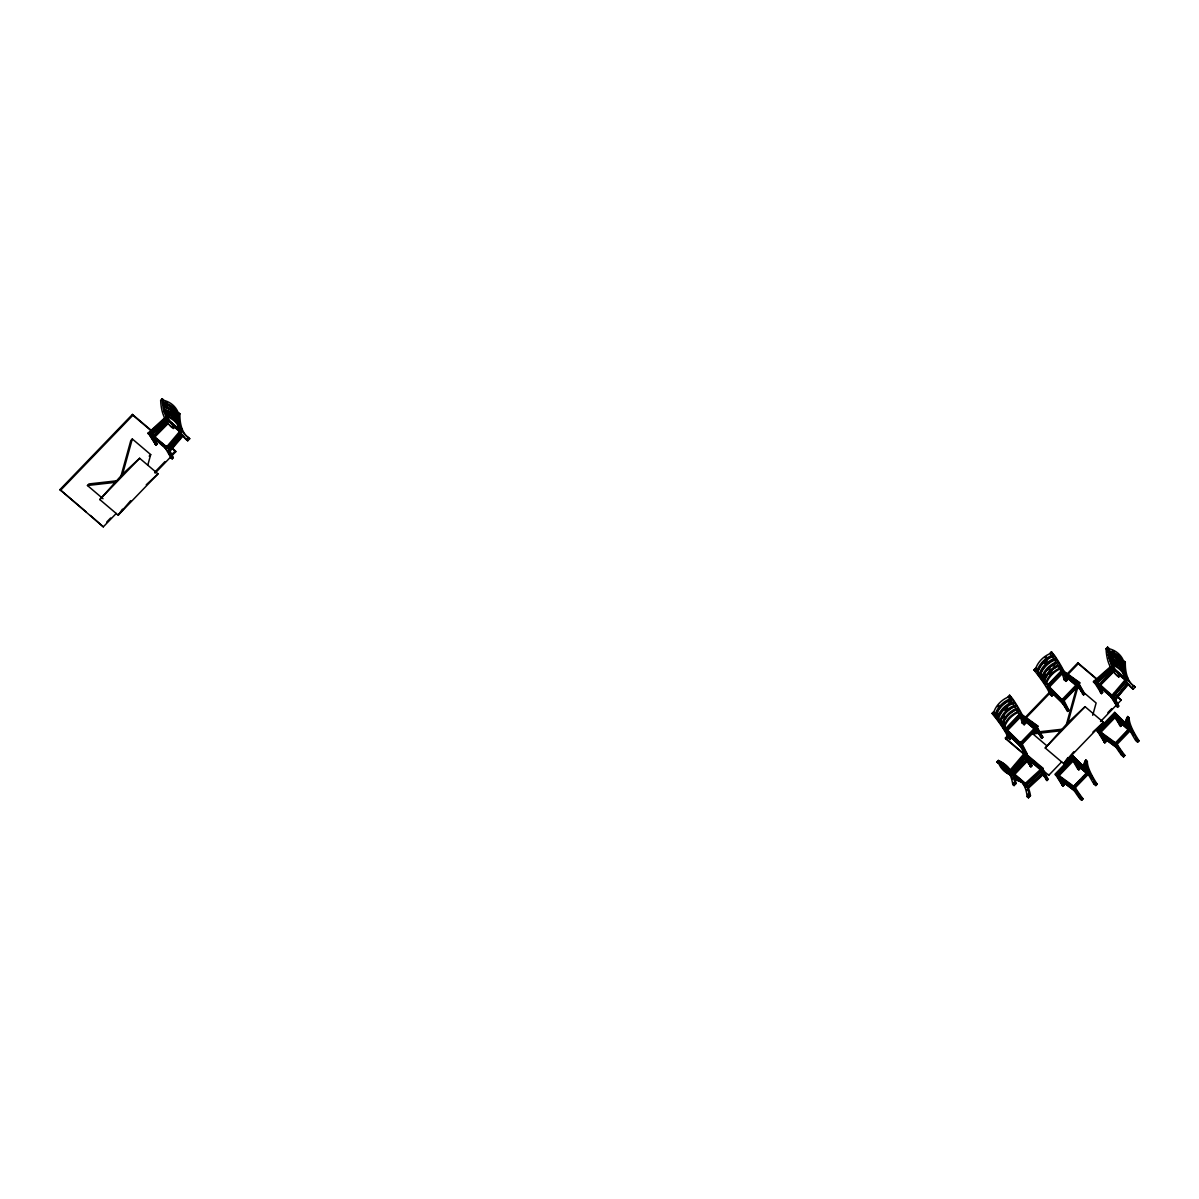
<?xml version="1.0" encoding="UTF-8"?>
<svg xmlns="http://www.w3.org/2000/svg" width="1199" height="1199" viewBox="0 0 1199 1199"><rect width="100%" height="100%" fill="white"/><g stroke="black" fill="none" stroke-linecap="round" stroke-linejoin="round"><path stroke-width="1.5" d="M1097.205 784.251A123.887 20.143 44.5 0 1 1089.576 770.432A138.754 22.571 44.5 0 1 1087.358 761.215L1085.844 759.926L1085.844 761.11A141.272 22.976 44.5 0 0 1087.988 769.024L1088.842 770.987A142.681 23.201 44.5 0 0 1095.167 782.512L1097.205 784.251L1095.841 785.585L1093.803 783.846A142.681 23.201 44.5 0 1 1087.493 772.321M1129.218 717.811L1127.674 716.507L1127.674 717.691A141.272 22.976 44.5 0 0 1129.833 725.62L1130.687 727.583A142.681 23.201 44.5 0 0 1137.012 739.109L1139.05 740.847L1137.686 742.166L1135.648 740.442A142.681 23.201 44.5 0 1 1129.323 728.902M178.276 414.944L178.411 413.43A23.321 20.713 -18.6 0 0 162.704 400.091L163.409 402.324L164.608 402.609A23.291 20.683 -18.6 0 1 177.887 413.865L177.527 415.693L177.122 414.614M163.978 406.671A23.351 20.743 -18.6 0 1 177.257 417.926L177.662 419.021L178.546 416.742M1121.919 664.771A23.351 20.743 -18.6 0 1 1122.684 666.344L1123.088 667.438L1123.973 665.16M1124.077 672.579L1123.943 674.093L1123.538 673.014A23.351 20.743 -18.6 0 0 1122.774 671.44M1111.908 661.953A23.321 20.713 -18.6 0 1 1125.786 674.842L1124.887 677.105L1125.022 675.592A23.381 20.773 -18.6 0 0 1122.744 670.885M1083.836 765.517A23.351 21.807 -24.1 0 0 1084.57 763.763L1085.08 761.17L1085.844 761.845M1083.941 766.805A23.351 21.807 -24.1 0 0 1084.69 765.052L1085.2 762.459L1085.964 763.134M1084.151 768.274A23.351 21.807 -24.1 0 0 1084.885 766.521L1085.41 763.913A23.381 21.837 -24.1 0 1 1084.091 767.465M1085.515 768.364L1086.039 765.771M1126.79 719.16L1126.925 717.751L1127.689 718.441M1125.786 723.402A23.351 21.807 -24.1 0 0 1126.52 721.648L1127.045 719.04L1127.809 719.73M1125.996 724.855A23.351 21.807 -24.1 0 0 1126.73 723.102L1127.24 720.509L1128.019 721.198M1127.869 722.353L1127.36 724.96M1128.679 725.95L1128.814 724.541M121.099 475.658L130.796 440.543L132.31 438.969L150.699 454.586L147.792 465.107M122.598 474.085L139.624 458.258L158.013 473.86L118.191 515.165L99.802 499.563L122.598 474.085L132.31 438.969M1066.525 724.076L1076.222 688.96L1077.736 687.402L1080.569 689.8M1068.024 722.502L1085.05 706.676L1103.44 722.278L1063.633 763.583L1045.228 747.981L1068.024 722.502L1077.736 687.402M1092.724 715.293L1096.126 703.004L1083.386 692.198M1085.335 764.452L1084.96 762.579M1085.455 765.741L1085.065 763.868M1086.279 769.054L1085.904 767.18M1127.285 722.323L1126.91 720.449M995.215 714.124L995.62 712.97A23.291 20.173 -31.7 0 1 1008.689 699.422L1010.622 699.512L1009.438 700.021A23.351 20.233 -31.7 0 0 996.339 713.6L995.934 714.754L993.581 712.761A23.321 20.203 -31.7 0 1 1009.063 696.694L1009.858 698.927M1018.386 711.337L1017.217 711.831A23.291 20.173 -31.7 0 0 1004.148 725.395L1004.477 727.164L1004.882 726.009A23.351 20.233 -31.7 0 1 1017.966 712.431M1037.06 670.721L1037.465 669.567A23.291 20.173 -31.7 0 1 1050.519 656.003L1052.467 656.108L1051.268 656.617A23.351 20.233 -31.7 0 0 1038.184 670.181L1037.779 671.335L1035.411 669.357A23.321 20.203 -31.7 0 1 1050.894 653.29M1041.721 677.15L1042.126 675.996A23.291 20.173 -31.7 0 1 1055.195 662.447L1057.128 662.537L1055.944 663.047A23.351 20.233 -31.7 0 0 1042.845 676.626L1042.441 677.765L1040.088 675.786A23.321 20.203 -31.7 0 1 1055.57 659.72L1056.319 660.334M1044.479 680.822L1044.884 679.668A23.351 20.233 -31.7 0 1 1057.968 666.089L1059.167 665.58L1057.218 665.49A23.291 20.173 -31.7 0 0 1044.149 679.054L1043.744 680.193L1042.111 678.844A23.321 20.203 -31.7 0 1 1055.794 663.542M1046.322 683.76L1046.727 682.606A23.351 20.233 -31.7 0 1 1059.796 669.027L1060.995 668.517M1009.888 770.372L1024.68 752.882M122.508 509.17L118.191 515.165L130.676 500.672M1067.934 757.588L1063.633 763.583L1073.839 751.728M1004.612 729.591L1004.552 729.696A2.458 0.914 3.4 0 0 1004.957 730.446L1005.317 730.611M166.796 446.672L180.03 431.026L181.454 432.734L168.205 448.366L166.796 446.672L167.605 447.272M167.395 447.782L180.629 432.135M1020.379 716.882L1021.068 716.058M1062.914 672.639L1062.209 673.463L1077.601 684.644L1078.291 683.82L1063.708 672.549M1023.167 718.905L1035.756 728.063L1036.461 727.223L1021.878 715.968M1077.002 683.535L1077.691 682.711M1024.83 752.792L1025.28 753.976L1010.292 771.122A2.473 0.989 -4.9 0 1 1009.948 770.867M1013.11 770.762L1023.886 758.023M1011.701 772.681L1024.86 757.124L1024.261 756.014L1011.102 771.586L1011.701 772.681L1012.511 773.28L1025.685 757.723L1024.86 757.124M1115.445 692.842L1113.032 695.69L1113.631 696.784L1126.88 681.152M1119.057 688.571L1121.455 685.738M1112.822 696.199L1126.056 680.552L1125.456 679.443L1112.222 695.09L1113.631 696.784M1058.627 777.162L1055.315 774.809A2.308 0.884 0 0 1 1055 774.239L1072.835 755.73L1088.197 771.616L1083.012 776.982M1100.472 733.743L1097.16 731.39A2.308 0.884 0 0 1 1096.845 730.82L1114.725 712.356L1130.028 728.198L1115.789 742.99M1073.839 786.349L1073.734 788.268L1073.839 786.349L1059.781 776.128M1114.98 743.755L1115.669 742.93L1100.217 731.705M1115.535 746.407A142.681 17.236 43.4 0 0 1121.53 755.16L1123.583 756.884L1124.887 755.46L1122.834 753.721A142.681 17.236 43.4 0 1 1115.684 743.065L1115.58 744.864L1101.521 734.657M168.085 450.809L181.948 434.533L182.758 435.132L168.894 451.409M168.46 451.498L181.948 434.533M169.269 452.098L183.132 435.822L182.323 435.222M1127.749 683.64L1113.886 699.916L1127.375 682.95L1128.559 684.239L1114.695 700.516L1127.03 684.899M1058.867 778.885L1075.323 791.355L1076.028 790.531L1059.571 778.061L1076.028 790.531M1117.873 747.127L1101.416 734.657L1117.498 746.437L1117.168 747.951A123.887 14.973 43.4 0 0 1117.888 748.895M1010.262 774.764A23.291 21.237 -39.6 0 1 1000.446 764.737L1000.745 762.804L1001.165 763.928A23.351 21.297 -39.6 0 0 1002.874 767.075M1010.352 774.659A23.321 21.267 -39.6 0 1 1003.008 764.737L1003.743 763.928L1005.376 765.172L1005.077 767.105A23.291 21.237 -39.6 0 0 1010.352 774.239M1007.4 766.91L1006.68 767.75L1005.047 766.476L1005.766 765.651L1007.819 768.034A23.351 21.297 -39.6 0 0 1008.614 769.653M169.943 445.159L173.39 441.217M175.683 438.594L180.27 433.349M1113.077 696.199L1122.249 685.708M1010.532 774.779A23.321 21.267 -39.6 0 1 998.377 762.369L999.112 761.545M1009.513 774.359A23.321 21.267 -39.6 0 1 1000.655 763.463L1001.375 762.654A23.381 21.327 -39.6 0 0 1002.004 764.348M1111.893 697.563L1100.427 687.147M992.098 713.345L993.401 711.906A138.754 16.771 43.4 0 1 1004.073 726.414A123.887 14.973 43.4 0 1 1009.333 736.321L1011.371 738.059L1010.068 739.498L1008.014 737.76A123.887 14.973 43.4 0 0 1002.769 727.853A138.754 16.771 43.4 0 0 992.098 713.345L995.71 717.287A141.272 17.071 43.4 0 1 1004.237 729.052M1048.705 686.248A142.681 17.236 43.4 0 1 1053.217 694.656L1051.913 696.079L1049.859 694.356A123.887 14.973 43.4 0 0 1044.614 684.449A138.754 16.771 43.4 0 0 1033.943 669.941L1035.247 668.502L1036.775 669.791M1002.784 727.853L1004.088 726.429M1044.629 684.449L1045.918 683.01A138.754 16.771 43.4 0 0 1035.247 668.502M1008.014 737.76L1009.318 736.321M1049.859 694.356L1051.163 692.917A123.887 14.973 43.4 0 0 1045.918 683.01M1074.918 786.979A123.887 14.973 43.4 0 0 1083.042 798.864L1081.738 800.303L1079.699 798.564L1081.003 797.125A142.681 17.236 43.4 0 1 1073.839 786.469M1121.53 755.16L1122.834 753.721M1038.259 730.341L1021.698 716.612L1021.323 718.096L1037.884 731.825L1025.085 720.839M1021.323 718.096L1021.698 716.612M1012.241 774.509L1026.988 758.907M1012.615 775.198L1027.363 759.596M1013.02 775.154L1026.539 760.855M1013.395 775.843L1028.142 760.241M116.258 513.427L103.309 526.856L59.95 489.627L132.43 414.419L151.808 430.861M60.4 490.451L132.879 415.259L132.43 414.419M162.165 398.697L160.651 400.271L160.831 403.224A141.272 60.13 -49.9 0 0 163.858 416.263L164.877 418.496A142.681 60.729 -49.9 0 0 172.027 427.458L173.36 428.553L175.369 426.469A123.887 52.726 -49.9 0 1 166.751 415.903L165.417 414.824A138.754 59.051 -49.9 0 1 162.15 398.712L163.484 399.792A138.754 59.051 -49.9 0 0 166.751 415.903M103.009 498.709L87.452 485.505L88.966 483.946L116.063 480.874M148.991 434.068L150.504 432.509L152.258 434.623L152.048 433.798L157.204 444.05L156.08 445.234L148.991 434.068L156.08 445.234M152.048 433.798L152.213 435.327M151.449 436.106L151.629 434.233L166.181 446.583L166.061 448.606M178.381 415.304L179.895 413.745L178.516 412.546A138.754 53.251 -49.5 0 0 180.764 427.788A123.887 47.555 -49.5 0 0 188.363 437.5L189.742 438.699L187.733 440.782L186.355 439.583A142.681 54.764 -49.5 0 1 180.06 431.34L171.937 424.431M99.802 499.563L139.624 458.258M154.926 444.259L156.065 443.075L150.504 432.509M172.027 427.458L174.05 425.375A123.887 52.726 -49.9 0 1 165.432 414.809M149.186 456.145L150.699 454.586M180.644 432.419L180.809 430.531L167.29 419.065L181.409 431.64L180.644 432.419L173.885 426.694M168.31 448.246L153.547 436.466M106.756 522L110.638 517.983M154.641 472.316L164.997 461.57M171.472 454.856L175.354 450.839L169.808 446.133M186.355 439.583L188.363 437.5M155.091 473.155L175.803 451.663L175.354 450.839M168.13 447.452L173.3 457.703L172.176 458.887L171.022 457.913L172.146 456.729L166.601 446.163M1006.006 728.168L1020.259 713.375L1037.839 726.039A2.293 0.884 -0.5 0 1 1038.154 726.609L1020.859 714.484M1047.851 684.749L1062.089 669.971M1019.21 715.189L1020.574 716.942L1007.265 730.761L1006.501 730.101L1005.901 729.007L1019.21 715.189L1019.974 715.833M1061.055 671.77L1047.731 685.588L1048.331 686.697L1049.095 687.342L1062.419 673.523L1061.055 671.77L1061.819 672.429L1056.978 677.45M1009.198 726.579L1014.384 721.198M1048.451 685.858L1061.4 672.414M1006.501 730.101L1019.809 716.283M1048.331 686.697L1061.655 672.879M1025.205 755.31L1005.826 738.869L1005.376 738.044L1007.969 735.362M1024.785 717.901L1049.38 692.393M1066.211 674.932L1077.856 662.837L1097.235 679.293M1005.826 738.869L1008.419 736.186M1025.235 718.726L1049.829 693.217M1067.949 674.423L1078.306 663.676L1077.856 662.837M996.849 762.009L998.362 760.436L1000.431 761.44A141.272 60.13 -49.9 0 1 1008.929 768.799L1010.247 770.732A142.681 60.729 -49.9 0 1 1014.774 782.407L1016.093 783.502L1014.084 785.6L1012.765 784.506A123.887 52.726 -49.9 0 0 1007.49 770.477A138.754 59.051 -49.9 0 0 996.864 761.994L998.182 763.104A138.754 59.051 -49.9 0 1 1008.809 771.571L1007.49 770.477M1106.078 648.689L1107.591 647.115L1108.91 648.209A138.754 59.051 -49.9 0 0 1112.177 664.321A123.887 52.726 -49.9 0 0 1120.795 674.887L1118.787 676.97L1117.453 675.876A142.681 60.729 -49.9 0 1 1110.319 666.914L1109.285 664.681A141.272 60.13 -49.9 0 1 1106.257 651.642L1106.078 648.689L1107.396 649.783M998.182 763.104L999.681 761.53L1001.75 762.534A141.272 60.13 -49.9 0 1 1010.247 769.893M1036.461 729.352L1022.103 744.234L1020.319 742.121L1019.824 744.399M1035.516 728.692L1041.751 738.404L1042.875 737.22L1036.176 725.665L1035.022 726.864L1035.651 727.988L1035.786 726.069L1035.756 728.063M1060.65 700.276L1067.724 711.442L1068.864 710.258L1063.693 700.006L1062.164 698.702L1061.04 699.871L1058.732 697.578M1077.361 685.273L1083.581 694.985L1084.72 693.816L1078.021 682.261L1077.496 684.569M1033.898 728.827L1020.739 742.481L1022.103 744.234M1062.584 699.062L1063.183 700.171L1077.526 685.288L1078.321 685.918L1063.948 700.816L1063.168 700.186L1062.584 699.062L1075.728 685.423M1061.67 700.995L1061.804 699.077M1021.338 743.575L1035.681 728.692M1021.713 743.74L1035.426 729.502M1067.724 711.442L1062.179 701.58L1077.272 686.098M1047.027 745.928L1032.879 733.923L1034.392 732.364L1061.49 729.292M1032.024 765.741L1025.325 754.186L1023.811 755.76L1030.885 766.91L1032.024 765.741L1026.854 755.49L1024.74 753.871L1025.879 752.702L1020.319 742.121M1040.597 737.415L1041.736 736.246L1036.176 725.665M1066.585 710.467L1067.709 709.283L1062.164 698.702M1082.442 694.011L1083.566 692.842L1078.021 682.261M1095.931 680.927L1094.432 682.486L1101.506 693.651L1102.63 692.467L1097.475 682.216L1095.931 680.927L1102.63 692.467M1021.848 743.425L1027.018 753.676L1025.894 754.845L1020.349 744.984M1026.854 755.49L1041.691 769.308L1040.912 770.088L1026.359 757.723M1096.306 683.43L1101.506 693.651M1011.836 773.865L1012.6 773.085M1045.228 747.981L1085.05 706.676M1029.731 765.936L1030.87 764.767M1100.352 692.677L1101.491 691.493M1012.765 784.506L1014.774 782.407M1117.453 675.876L1119.476 673.793A123.887 52.726 -49.9 0 1 1110.859 663.227L1112.177 664.336M1025.52 783.442L1025.355 785.33L1025.52 783.442L1012.001 771.976M1126.236 678.949L1126.071 680.837L1126.236 678.949L1112.717 667.483M1027.408 755.19L1042.92 768.154A2.308 0.899 -0.9 0 1 1043.235 768.724L1041.406 767.84L1039.908 769.398L1046.982 780.564L1048.121 779.395L1042.95 769.144L1025.28 753.976M1112.028 694.581L1110.514 696.139L1117.603 707.305L1118.727 706.121L1113.556 695.87L1113.751 696.664L1112.028 694.581L1118.727 706.121M1111.458 696.889L1111.608 695L1096.336 681.257M1028.682 788.762A142.681 54.764 -49.5 0 1 1030.481 795.731L1028.472 797.83L1027.078 796.616L1029.102 794.532A142.681 54.764 -49.5 0 0 1025.415 783.576M1107.831 712.686L1111.713 708.654M1126.191 676.221L1127.57 677.42A123.887 47.555 -49.5 0 0 1135.168 687.117L1133.16 689.2L1131.781 688.001L1133.789 685.918A123.887 47.555 -49.5 0 1 1126.191 676.206A138.754 53.251 -49.5 0 1 1123.928 660.964L1125.321 662.163M1043.205 770.582L1048.75 775.288L1061.685 761.86M1100.517 721.573L1121.23 700.081L1113.856 693.382M1045.828 779.59L1046.967 778.421L1041.406 767.84M1116.449 706.331L1117.573 705.147M1055.824 775.049L1073.3 756.914M1097.67 731.63L1115.145 713.51M1059.122 775.633L1057.758 773.88L1072.101 758.997L1073.48 760.721L1059.122 775.633L1057.413 773.58L1055.899 775.154L1062.973 786.304L1064.112 785.135L1058.942 774.884M1071.756 758.697L1073.27 757.124L1074.799 758.427L1079.969 768.679L1078.83 769.863L1077.676 768.889L1071.756 758.697L1072.865 759.641L1058.522 774.524M1099.243 730.176L1097.744 731.735L1104.819 742.9L1105.943 741.716L1100.787 731.465L1099.243 730.176L1105.943 741.716M1113.586 715.293L1115.1 713.72L1116.644 715.024L1121.799 725.275L1120.675 726.444L1113.586 715.293L1114.56 716.657M1099.588 730.461L1113.946 715.578L1115.325 717.317L1100.967 732.214L1099.588 730.461L1100.817 732.799L1116.269 744.039M1100.937 732.244L1100.367 731.12L1111.113 719.955M1058.357 774.974L1072.7 760.091L1072.101 758.997M1100.187 731.57L1114.545 716.687M1074.799 758.427L1074.978 759.926L1088.347 773.115L1087.538 773.85L1076.567 763.029L1090.236 774.719M1100.787 731.465L1100.997 732.934M1116.644 715.024L1116.824 716.507M1061.819 785.33L1062.958 784.161L1057.413 773.58M1077.676 768.889L1078.815 767.705L1073.27 757.124M1103.665 741.926L1104.804 740.742M1119.521 725.47L1120.66 724.301L1115.1 713.72M1074.124 787.488L1087.448 773.67L1088.212 774.314L1074.904 788.133L1074.124 787.488L1073.525 786.379L1086.849 772.561L1087.538 773.85M1128.694 729.157L1115.37 742.975L1115.969 744.084L1116.734 744.729L1130.058 730.91L1129.293 730.266M1072.655 787.743L1080.419 779.68M1115.969 744.084L1129.458 729.801M152.198 437.2L167.261 421.883M169.284 421.254L168.519 420.594L152.573 437.89L153.337 438.549L168.4 423.232M152.962 437.86L166.766 423.817M1112.687 670.301L1097.999 686.323L1113.062 670.99M1098.389 686.278L1113.451 670.945M1098.764 686.967L1115.085 670.361L1113.946 669.012L1115.085 670.361M1051.403 651.806L1050.039 653.14A138.754 22.571 44.5 0 1 1059.721 668.682A123.887 20.143 44.5 0 1 1063.978 679.638L1066.016 681.362L1067.38 680.028A142.681 23.201 44.5 0 0 1063.708 670.751L1062.569 668.547A141.272 22.976 44.5 0 0 1054.85 655.913L1051.403 651.806A138.754 22.571 44.5 0 1 1061.085 667.348A123.887 20.143 44.5 0 1 1065.341 678.304L1067.38 680.028M1009.573 695.21L1008.209 696.544A138.754 22.571 44.5 0 1 1017.876 712.086A123.887 20.143 44.5 0 1 1022.133 723.042L1024.171 724.766L1025.535 723.447A142.681 23.201 44.5 0 0 1021.863 714.169L1020.724 711.951A141.272 22.976 44.5 0 0 1013.02 699.317L1009.573 695.21A138.754 22.571 44.5 0 1 1019.24 710.767M1059.736 668.697L1061.085 667.363M1017.891 712.101L1019.255 710.767A123.887 20.143 44.5 0 1 1023.496 721.708L1025.535 723.447M1063.978 679.623L1065.326 678.304M1022.133 723.042L1023.496 721.708M1127.674 716.507L1126.311 719.025A141.272 22.976 44.5 0 0 1128.469 726.939L1128.514 727.044M1085.844 759.926L1084.481 762.429A141.272 22.976 44.5 0 0 1086.639 770.357M1135.648 740.442L1137.012 739.109M1093.803 783.846L1095.167 782.512M165.027 417.552L147.957 433.244A2.293 0.884 -0.4 0 0 148.256 433.813L165.462 417.896M1110.888 666.329L1093.383 681.661A2.293 0.884 -0.4 0 0 1093.683 682.231L1112.058 697.443M1026.419 784.641L1039.188 772.636M146.233 484.816L158.013 473.86M1092.963 732.019L1103.44 722.278M163.409 402.324L162.629 403.044L163.843 403.344A23.351 20.743 -18.6 0 1 176.358 413.041M1049.545 690.204L1050.354 689.47L1064.832 703.978L1064.023 704.727L1052.482 693.412M1064.023 704.727L1064.457 703.288M1010.637 736.815L1022.177 748.131L1022.612 746.707L1008.509 732.874M1043.01 772.366L1027.138 786.949L1027.513 787.638L1028.232 788.342L1044.104 773.76L1043.729 773.07M1027.513 787.638L1043.385 773.055L1044.104 773.76M1041.077 775.498L1027.858 787.653L1028.232 788.342M166.017 419.051L150.834 432.899L151.434 434.008L152.153 434.712L167.335 420.849L166.616 420.145L151.434 434.008M152.932 432.344L158.448 427.309M1062.584 700.366L1061.774 701.1L1048.301 687.791L1049.11 687.057L1062.584 700.366L1048.511 685.948L1049.095 687.342M1019.929 744.504L1020.139 742.661L1006.665 729.367L1007.265 730.761M1094.207 682.471L1111.053 667.079M1096.86 682.426L1096.261 681.317L1111.443 667.468L1112.043 668.577L1096.86 682.426L1097.58 683.13L1112.762 669.267M1033.553 777.192L1038.634 772.561M1025.804 784.566L1041.062 770.642L1040.462 769.533L1025.205 783.457L1025.804 784.566L1026.524 785.27L1041.781 771.347M1117.408 716.567L1129.578 728.602L1128.769 729.337L1126.341 726.939M1129.578 728.602L1129.383 730.446L1118.412 719.61M1074.948 759.881L1074.349 758.772L1087.748 772.021L1086.938 772.756L1084.495 770.343M1060.231 667.933L1059.062 668.428A23.291 20.173 -31.7 0 0 1045.993 681.976L1045.588 683.13L1043.954 681.766A23.321 20.203 -31.7 0 1 1059.436 665.7L1060.186 666.314M87.452 485.505L114.549 482.448M1032.879 733.923L1059.976 730.865M163.544 405.637L164.743 405.936A23.291 20.683 -18.6 0 1 178.007 417.177L178.411 418.271M163.768 409.129L164.967 409.429A23.291 20.683 -18.6 0 1 178.231 420.669L178.636 421.763L178.771 420.235A23.321 20.713 -18.6 0 0 164.892 407.345M1108.85 650.742L1110.049 651.027A23.291 20.683 -18.6 0 1 1123.313 662.283L1123.703 663.362L1123.838 661.848A23.321 20.713 -18.6 0 0 1108.131 648.509M1108.056 651.477L1109.27 651.761A23.351 20.743 -18.6 0 1 1118.637 657.232M1109.195 657.562L1110.394 657.846A23.291 20.683 -18.6 0 1 1123.658 669.087L1124.062 670.181L1124.197 668.652A23.321 20.713 -18.6 0 0 1108.476 655.313M1109.839 660.724L1111.038 661.009A23.291 20.683 -18.6 0 1 1124.302 672.264L1124.707 673.343M1110.784 663.736L1111.983 664.021A23.291 20.683 -18.6 0 1 1125.247 675.277L1125.651 676.356M1047.147 687.207L1046.802 687.027A2.458 0.914 3.4 0 1 1046.337 686.472M1129.623 727.179L1114.545 712.401M1087.778 770.597L1072.7 755.82M1064.307 673.658L1078.291 683.82M1068.609 677.45L1071.396 679.473M1099.513 732.529L1102.331 734.567M1107.951 738.659L1110.754 740.697M1022.477 717.062L1036.461 727.223M1058.972 776.218L1074.439 787.443M1059.676 778.061L1073.734 788.268M1063.513 671.005L1079.685 682.636A2.293 0.884 -0.5 0 1 1079.999 683.205L1062.689 671.08M1103.635 737.625L1117.168 747.951L1102.54 737.235M1061.789 781.029L1075.323 791.355M1104.684 736.92L1110.289 741.162M1000.655 763.463L1002.709 765.846A23.291 21.237 -39.6 0 0 1009.408 774.074M998.392 762.369L1000.026 763.643M1119.476 673.793L1120.795 674.887M1063.543 673.194L1080.089 686.922M1065.297 675.037L1080.464 687.627M1068.309 678.559L1079.729 688.406L1065.926 676.97M1023.451 718.441L1038.634 731.03M998.362 760.436L999.681 761.53M174.05 425.375L175.369 426.469M1113.092 668.203L1126.835 680.058M1117.633 672.654L1125.516 679.338M1120.061 675.142L1125.471 679.728A142.681 54.764 -49.5 0 0 1131.781 688.001M1119.311 675.112L1126.071 680.837M1078.306 663.676L1096.306 678.934M1114.306 694.206L1121.23 700.081M1097.655 683.76L1112.207 696.109L1111.608 695M1093.608 681.362L1096.336 683.685M1083.566 692.842L1084.72 693.816M1120.66 724.301L1121.799 725.275M1033.943 669.926L1035.471 671.23M1051.163 692.917L1053.202 694.656M1067.709 709.283L1068.864 710.258M1041.736 736.246L1042.875 737.22M1078.815 767.705L1079.969 768.679M1005.901 729.007L1006.665 729.651M1073.525 786.379L1074.304 787.039M1081.003 797.125L1083.042 798.864M1025.879 752.702L1027.018 753.676M1062.958 784.161L1064.112 785.135M1005.376 738.044L1023.376 753.317M1027.108 756.944L1041.676 769.293L1041.077 768.199M1031.05 761.11L1040.942 770.103L1040.312 768.979M1023.811 755.76L1025.595 757.828M1041.661 771.452L1040.267 769.713M1046.967 778.421L1048.121 779.395M1011.956 772.381L1026.119 784.551M1015.298 776.203L1024.755 784.236M1013.185 775.019L1025.355 785.33M170.288 422.003L179.49 429.812M168.265 420.879L180.09 430.921M132.879 415.259L150.879 430.516M170.258 446.957L175.803 451.663M153.517 437.26L165.912 447.991M148.181 432.944L152.273 436.421M157.728 441.052L161.82 444.514M154.116 438.369L166.256 449.085M156.065 443.075L157.204 444.05M172.146 456.729L173.3 457.703M59.95 489.627L86.253 511.943M90.405 515.465L103.309 526.856M1042.111 678.844L1042.845 679.458A23.381 20.263 -31.7 0 1 1043.46 677.705M1133.789 685.918L1135.168 687.117M1118.547 719.58L1133.415 732.484M1133.789 733.174L1117.198 718.411M1117.783 720.359L1132.665 733.263M1133.04 733.953L1116.434 719.19M1075.728 762.504L1091.959 776.592L1091.585 775.903M1090.82 776.667L1074.589 762.594L1089.846 776.188M1020.859 781.029A138.754 53.251 -49.5 0 1 1022.822 783.457L1024.201 784.656A123.887 47.555 -49.5 0 1 1025.804 787.428M1029.102 794.532L1030.481 795.731M180.749 427.803L182.143 429.002A123.887 47.555 -49.5 0 0 189.742 438.699M168.894 421.284L169.659 421.943M1127.12 721.918L1127.884 722.622M1085.275 765.322L1086.039 766.026M1053.471 693.217L1062.299 701.625M1011.626 736.621L1017.936 742.631M1064.832 703.978L1050.354 689.47M1053.396 693.981L1063.648 704.038M1008.884 733.563L1022.987 747.397L1022.612 746.707M1008.988 734.867L1021.803 747.442M1096.261 681.317L1097.58 683.13L1097.1 681.916M1130.177 729.711L1116.179 715.368M1020.739 743.77L1007.28 730.476L1006.471 731.21L1016.257 740.877M1010.757 734.942L1016.887 740.982M1010.247 769.893L1011.566 771.826M1047.461 684.314L1047.386 684.209A141.272 17.071 43.4 0 0 1045.933 682.051M1004.312 729.157L1005.556 731.09M1018.805 743.68L1024.74 753.871M165.087 447.722L171.022 457.913M1028.607 763.104L1028.997 763.778L1027.843 762.444M1112.837 698.852L1117.603 707.305M1116.704 719.4L1120.675 726.444M1078.83 686.532L1083.581 694.985M1099.273 733.039L1104.819 742.9M1074.079 761.41L1078.83 769.863M1037 729.951L1041.751 738.404M1057.428 776.442L1062.973 786.304M1043.819 774.929L1046.982 780.564M1026.134 758.457L1030.885 766.91M168.999 453.252L172.176 458.887M1100.367 731.12L1100.967 732.214M1087.748 772.021L1088.347 773.115M1058.282 777.042L1057.683 775.933L1058.402 777.132M1048.286 774.449L1048.75 775.288M180.809 430.531L181.409 431.64M165.432 447.362L166.032 448.471M151.554 433.603L152.153 434.712M1103.814 738.239L1103.425 739.708L1103.065 739.019M1061.969 781.658L1061.58 783.112L1061.22 782.437M1125.486 679.758L1124.632 677.675A141.272 54.225 -49.5 0 1 1123.328 673.119M180.06 431.34L179.206 429.257A141.272 54.225 -49.5 0 1 177.467 422.228M1009.648 770.133L1007.595 767.75A23.381 21.327 -39.6 0 0 1008.224 769.443M1008.509 769.848L1008.929 770.942M1005.376 765.172L1005.796 766.296A23.351 21.297 -39.6 0 0 1006.59 767.915M1122.953 664.111L1122.549 663.032A23.351 20.743 -18.6 0 0 1119.821 658.551M1122.893 669.836L1123.313 670.93M1124.887 677.105L1124.482 676.026A23.351 20.743 -18.6 0 0 1112.987 665.34M1123.838 666.689L1123.433 665.61A23.291 20.683 -18.6 0 0 1110.169 654.354L1108.176 654.789L1109.405 655.089A23.351 20.743 -18.6 0 1 1121.005 663.287M1126.416 720.359A23.351 21.807 -24.1 0 1 1124.782 723.791M1126.341 719.55A23.381 21.837 -24.1 0 1 1124.722 722.997M1127.255 720.509A23.381 21.837 -24.1 0 1 1125.936 724.061M1123.583 756.884A123.887 14.973 43.4 0 1 1120.915 753.287M1120.106 752.148A123.887 14.973 43.4 0 1 1118.577 749.945M1116.584 746.872A123.887 14.973 43.4 0 1 1115.999 745.928M1124.887 755.445A123.887 14.973 43.4 0 1 1116.764 743.56M1129.203 717.811A138.754 22.571 44.5 0 0 1131.421 727.029A123.887 20.143 44.5 0 0 1139.05 740.832M1137.686 742.166A123.887 20.143 44.5 0 1 1136.847 740.847M1136.038 739.573A123.887 20.143 44.5 0 1 1135.273 738.314M1133.849 735.871A123.887 20.143 44.5 0 1 1133.19 734.702M1132.575 733.563A123.887 20.143 44.5 0 1 1131.991 732.454M1131.451 731.375A123.887 20.143 44.5 0 1 1130.942 730.341M1127.045 719.04A23.381 21.837 -24.1 0 1 1125.726 722.592M1085.095 761.17A23.381 21.837 -24.1 0 1 1082.877 766.416M1084.54 765.397A23.321 21.777 -24.1 0 1 1083.656 767.09M1081.738 800.303A123.887 14.973 43.4 0 1 1079.085 796.691M1078.261 795.551A123.887 14.973 43.4 0 1 1076.747 793.348M1076.043 792.299A123.887 14.973 43.4 0 1 1074.154 789.332M1079.699 798.564A142.681 17.236 43.4 0 1 1072.535 787.908M1095.841 785.57A123.887 20.143 44.5 0 1 1093.428 781.718M1092.004 779.29A123.887 20.143 44.5 0 1 1091.345 778.121M1090.73 776.982A123.887 20.143 44.5 0 1 1089.606 774.794M1085.2 762.459A23.381 21.837 -24.1 0 1 1083.881 766.011M1049.17 674.168A23.381 20.263 -31.7 0 1 1051.853 671.38M1044.224 676.011A23.381 20.263 -31.7 0 1 1045.123 674.348M1048.63 669.791A23.381 20.263 -31.7 0 1 1050.024 668.442M1053.127 666.059A23.381 20.263 -31.7 0 1 1054.79 665.025M1036.146 669.971A23.381 20.263 -31.7 0 1 1036.76 668.233M1044.824 657.711A23.381 20.263 -31.7 0 1 1046.427 656.572M1040.807 676.416A23.381 20.263 -31.7 0 1 1041.421 674.662M1037.555 673.868A141.272 17.071 43.4 0 1 1044.629 683.49M1048.585 689.605A142.681 17.236 43.4 0 1 1049.62 691.403M1050.534 693.097A142.681 17.236 43.4 0 1 1051.913 696.079M1065.566 679.758A142.681 23.201 44.5 0 1 1066.016 681.362M1037.69 672.489A23.321 20.203 -31.7 0 1 1053.187 656.423M1044.209 663.437A23.381 20.263 -31.7 0 1 1047.117 660.844M1002.109 725.185A23.321 20.203 -31.7 0 1 1017.591 709.119M1003.443 724.061A23.381 20.263 -31.7 0 1 1004.207 722.353M1001 722.862A23.381 20.263 -31.7 0 1 1001.615 721.124M1003.278 717.766A23.381 20.263 -31.7 0 1 1004.327 716.163M1013.949 706.945A23.321 20.203 -31.7 0 0 1000.266 722.248L1001.914 723.611L1002.319 722.457A23.291 20.173 -31.7 0 1 1015.373 708.894L1017.322 708.999L1016.123 709.508A23.351 20.233 -31.7 0 0 1003.038 723.072M997.628 706.676A23.381 20.263 -31.7 0 1 998.797 705.162M998.227 719.205A23.321 20.203 -31.7 0 1 1013.725 703.139M1004.747 710.153A23.381 20.263 -31.7 0 1 1007.655 707.56M1006.74 733.009A142.681 17.236 43.4 0 1 1007.789 734.822M1009.453 738.059A142.681 17.236 43.4 0 1 1010.068 739.498M1011.371 738.059A142.681 17.236 43.4 0 0 1006.86 729.651L1005.541 727.613A141.272 17.071 43.4 0 0 1004.088 725.47M1023.721 723.162A142.681 23.201 44.5 0 1 1024.171 724.781M996.579 716.522A23.381 20.263 -31.7 0 1 997.958 713.06M1008.539 702.089A23.381 20.263 -31.7 0 1 1010.292 701.19M995.859 715.893A23.321 20.203 -31.7 0 1 1011.342 699.826M1022.192 782.198A23.291 21.237 -39.6 0 1 1014.204 778.076M1022.582 781.913A23.321 21.267 -39.6 0 1 1014.204 778.496M1011.476 776.173A23.321 21.267 -39.6 0 1 1006.86 768.574M1021.173 780.849A23.351 21.297 -39.6 0 1 1013.62 776.053M1018.056 779.485A23.381 21.327 -39.6 0 1 1014.939 777.686M1018.61 779.56A23.291 21.237 -39.6 0 1 1015.313 778.046M1008.809 771.991A23.291 21.237 -39.6 0 1 1007.1 768.844M1009.648 774.074A23.321 21.267 -39.6 0 1 1005.032 766.476M1019.345 778.751A23.351 21.297 -39.6 0 1 1014.519 776.263M1008.119 770.507A23.381 21.327 -39.6 0 1 1007.19 768.964M1006.396 767.345A23.381 21.327 -39.6 0 1 1005.751 765.651M1007.864 772.156A23.351 21.297 -39.6 0 1 1003.938 768.514M1009.573 773.28A23.381 21.327 -39.6 0 1 1006.441 771.482M1008.344 771.542A23.381 21.327 -39.6 0 1 1007.16 770.208M1021.518 781.493A138.754 53.251 -49.5 0 1 1024.201 784.671M1026.674 789.482A123.887 47.555 -49.5 0 1 1027.048 790.561M1027.933 794.038A123.887 47.555 -49.5 0 1 1028.157 795.267M1028.337 796.526A123.887 47.555 -49.5 0 1 1028.472 797.815M1026.794 784.775A142.681 54.764 -49.5 0 1 1027.813 786.694M1022.822 783.457A123.887 47.555 -49.5 0 1 1027.093 796.616M1009.468 772.531A123.887 52.726 -49.9 0 1 1010.083 773.52A23.381 21.327 -39.6 0 1 1008.719 772.576M1012.166 777.911A123.887 52.726 -49.9 0 1 1012.585 779.095M1013.605 782.887A123.887 52.726 -49.9 0 1 1014.084 785.585M1013.799 776.098A142.681 60.729 -49.9 0 1 1016.108 783.502M1005.152 768.169A23.351 21.297 -39.6 0 1 1003.428 765.022M1112.912 663.272A23.381 20.773 -18.6 0 1 1114.62 663.991M1109.12 658.491A23.321 20.713 -18.6 0 1 1124.842 671.83M1113.751 663.062A23.351 20.743 -18.6 0 1 1116.898 664.89M1115.295 661.848A23.381 20.773 -18.6 0 1 1118.247 663.931M1122.699 669.372A23.381 20.773 -18.6 0 1 1123.463 670.93M1112.687 650.997A23.381 20.773 -18.6 0 1 1114.306 651.866M1111.323 657.082A23.381 20.773 -18.6 0 1 1113.032 657.816M1122.834 667.768A23.381 20.773 -18.6 0 1 1123.448 669.402M1109.63 658.581A23.351 20.743 -18.6 0 1 1120.181 665.355M1121.23 666.779A23.351 20.743 -18.6 0 1 1122.144 668.263M1127.57 677.405A138.754 53.251 -49.5 0 1 1125.306 662.163M1133.16 689.2A142.681 54.764 -49.5 0 1 1128.993 684.689M1110.859 663.227A138.754 59.051 -49.9 0 1 1107.576 647.13M1118.772 676.97A142.681 60.729 -49.9 0 1 1114.096 672.039M1111.098 653.59A23.381 20.773 -18.6 0 1 1114.441 655.179M1118.697 658.476A23.381 20.773 -18.6 0 1 1119.881 659.795M1121.844 662.702A23.381 20.773 -18.6 0 1 1123.223 665.91M1108.251 651.836A23.321 20.713 -18.6 0 1 1123.973 665.16M166.556 415.603A23.291 20.683 -18.6 0 1 179.82 426.859L179.46 428.687L179.056 427.608A23.351 20.743 -18.6 0 0 165.777 416.338M173.765 418.526A23.381 20.773 -18.6 0 1 175.084 419.74M176.253 421.044A23.381 20.773 -18.6 0 1 178.216 423.951M178.981 425.525A23.381 20.773 -18.6 0 1 179.595 427.174M164.638 413.085A23.321 20.713 -18.6 0 1 180.36 426.424M178.876 423.847A23.291 20.683 -18.6 0 0 165.612 412.591L164.413 412.306L163.693 410.073A23.321 20.713 -18.6 0 1 179.415 423.412L178.516 425.675L178.111 424.596A23.351 20.743 -18.6 0 0 176.448 421.523M164.758 411.257A23.381 20.773 -18.6 0 1 166.541 411.842M168.25 412.561A23.381 20.773 -18.6 0 1 169.868 413.415M171.397 414.404A23.381 20.773 -18.6 0 1 176.358 419.455M178.037 422.513A23.381 20.773 -18.6 0 1 178.651 424.161M164.833 413.325A23.351 20.743 -18.6 0 1 166.616 413.91M168.325 414.644A23.351 20.743 -18.6 0 1 169.943 415.498M171.472 416.473A23.351 20.743 -18.6 0 1 172.896 417.582M165.552 401.86A23.381 20.773 -18.6 0 1 167.261 402.579M175.369 409.473A23.381 20.773 -18.6 0 1 176.283 410.972M164.203 410.163A23.351 20.743 -18.6 0 1 175.803 418.346M176.718 419.845A23.351 20.743 -18.6 0 1 177.482 421.419M170.768 411.242A23.381 20.773 -18.6 0 1 173.495 413.55M176.643 417.777A23.381 20.773 -18.6 0 1 177.407 419.35M182.143 428.987A138.754 53.251 -49.5 0 1 179.88 413.745M187.733 440.782A142.681 54.764 -49.5 0 1 183.567 436.271M171.667 427.054A142.681 60.729 -49.9 0 1 170.108 425.405M164.668 403.853A23.321 20.713 -18.6 0 1 178.546 416.742M165.672 405.172A23.381 20.773 -18.6 0 1 167.38 405.906M171.967 408.844A23.381 20.773 -18.6 0 1 173.27 410.058M997.898 716.103L998.227 717.886L998.632 716.732A23.351 20.233 -31.7 0 1 1011.716 703.154L1012.915 702.644L1010.967 702.554A23.291 20.173 -31.7 0 0 997.898 716.103M1000.281 719.415L1000.61 721.184L1001.015 720.029A23.351 20.233 -31.7 0 1 1014.099 706.451L1015.283 705.956L1013.35 705.851A23.291 20.173 -31.7 0 0 1000.281 719.415M1039.743 672.699L1040.073 674.467L1040.477 673.313A23.351 20.233 -31.7 0 1 1053.561 659.735L1054.745 659.24L1052.812 659.15A23.291 20.173 -31.7 0 0 1039.743 672.699M1023.601 749.09L1023.227 750.589L1023.601 749.09M1039.443 732.664L1039.068 734.148L1039.443 732.664M1065.446 705.686L1065.072 707.17L1065.446 705.686M1081.273 689.245L1080.913 690.744L1081.273 689.245M1077.811 765.217L1077.421 766.686L1077.811 765.217M1119.656 721.813L1119.266 723.267L1119.656 721.813M1100.502 688.526L1099.738 687.866L1100.862 689.23L1100.502 688.526M1116.569 702.164L1115.804 701.505L1116.943 702.869L1116.569 702.164M1044.689 776.742L1043.924 776.083L1045.078 777.417L1044.689 776.742M155.076 440.108L154.296 439.448L155.435 440.797L155.076 440.108M171.142 453.747L170.378 453.087L171.517 454.451L171.142 453.747M1063.948 700.816L1063.348 699.721L1063.933 700.845"/></g></svg>
